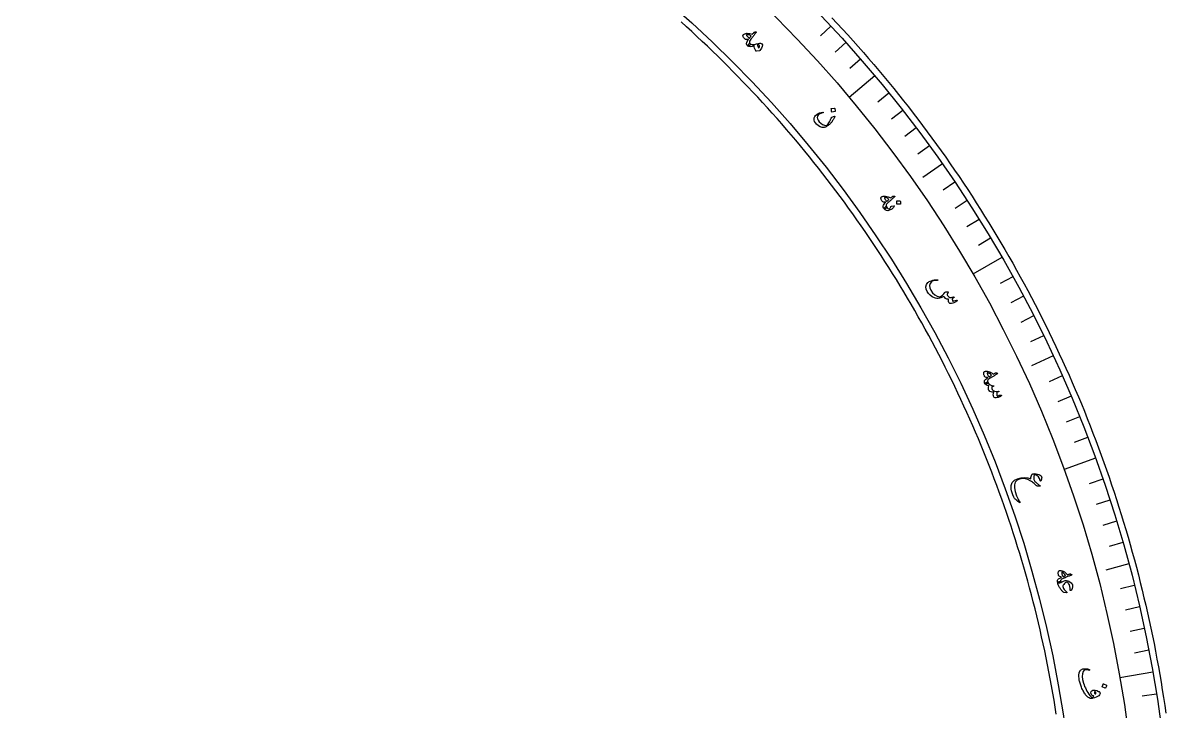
# Model space of a CAD drawing. Header units: millimetres. Extents: x -78 to 78, y -78 to 100.
# Drawn here: x 7.3 to 77.1, y 11 to 52.8 of the extents above; entities that cross this region are included whole.
import ezdxf

# ---------------------------------------------------------------- set-up
doc = ezdxf.new("R2010")
doc.units = ezdxf.units.MM
for name, color, linetype in [('CUT_INNER', 6, 'Continuous'), ('CUT_OUTER', 1, 'Continuous'), ('ENGRAVE', 7, 'Continuous'), ('ENGRAVE_FINE', 8, 'Continuous'), ('TEXT', 5, 'Continuous')]:
    doc.layers.add(name, color=color, linetype=linetype)

msp = doc.modelspace()

# ---------------------------------------------------------------- linework, layer by layer
at = {"layer": 'CUT_INNER'}
msp.add_lwpolyline([(70.0798, 10.8352), (70.012, 11.265), (69.9416, 11.6944), (69.8685, 12.1233), (69.7928, 12.5518), (69.7145, 12.9798), (69.6335, 13.4073), (69.5499, 13.8343), (69.4637, 14.2608), (69.3749, 14.6868), (69.2835, 15.1122), (69.1895, 15.537), (69.0928, 15.9613), (68.9936, 16.3849), (68.8918, 16.8079), (68.7873, 17.2303), (68.6803, 17.6521), (68.5707, 18.0732), (68.4585, 18.4936), (68.3438, 18.9133), (68.2264, 19.3323), (68.1065, 19.7505), (67.9841, 20.168), (67.859, 20.5848), (67.7314, 21.0008), (67.6013, 21.416), (67.4686, 21.8304), (67.3334, 22.244), (67.1957, 22.6567), (67.0554, 23.0686), (66.9126, 23.4796), (66.7672, 23.8897), (66.6194, 24.2989), (66.4691, 24.7072), (66.3162, 25.1146), (66.1609, 25.5211), (66.003, 25.9265), (65.8427, 26.331), (65.6799, 26.7345), (65.5146, 27.137), (65.3469, 27.5385), (65.1767, 27.939), (65.004, 28.3384), (64.8289, 28.7367), (64.6514, 29.1339), (64.4714, 29.5301), (64.289, 29.9251), (64.1041, 30.319), (63.9169, 30.7118), (63.7273, 31.1034), (63.5352, 31.4938), (63.3408, 31.8831), (63.1439, 32.2711), (62.9447, 32.658), (62.7432, 33.0436), (62.5392, 33.4279), (62.333, 33.811), (62.1243, 34.1929), (61.9133, 34.5734), (61.7, 34.9526), (61.4844, 35.3306), (61.2665, 35.7072), (61.0462, 36.0824), (60.8237, 36.4563), (60.5988, 36.8288), (60.3717, 37.2), (60.1423, 37.5697), (59.9107, 37.938), (59.6768, 38.3049), (59.4406, 38.6704), (59.2022, 39.0344), (58.9616, 39.3969), (58.7187, 39.7579), (58.4737, 40.1175), (58.2264, 40.4755), (57.977, 40.832), (57.7254, 41.187), (57.4715, 41.5404), (57.2156, 41.8922), (56.9575, 42.2425), (56.6972, 42.5912), (56.4348, 42.9383), (56.1703, 43.2838), (55.9036, 43.6276), (55.6349, 43.9698), (55.364, 44.3103), (55.0911, 44.6492), (54.8161, 44.9864), (54.539, 45.3219), (54.2599, 45.6557), (53.9788, 45.9878), (53.6956, 46.3181), (53.4104, 46.6467), (53.1231, 46.9736), (52.8339, 47.2986), (52.5427, 47.6219), (52.2495, 47.9434), (51.9543, 48.2631), (51.6572, 48.581), (51.3582, 48.897), (51.0572, 49.2113), (50.7543, 49.5236), (50.4494, 49.8341), (50.1427, 50.1427), (49.8341, 50.4494), (49.5236, 50.7543), (49.2113, 51.0572), (48.897, 51.3582), (48.581, 51.6572), (48.2631, 51.9543), (47.9434, 52.2495), (47.6219, 52.5427), (47.2986, 52.8339)], dxfattribs=at)
at = {"layer": 'CUT_OUTER'}
msp.add_lwpolyline([(56.456, 53.094), (56.7807, 52.7466), (57.1033, 52.3972), (57.4237, 52.0458), (57.742, 51.6925), (58.0581, 51.3372), (58.372, 50.98), (58.6837, 50.6209), (58.9932, 50.2599), (59.3005, 49.8969), (59.6055, 49.5321), (59.9083, 49.1655), (60.2089, 48.797), (60.5071, 48.4266), (60.8031, 48.0544), (61.0968, 47.6804), (61.3883, 47.3047), (61.6774, 46.9271), (61.9641, 46.5478), (62.2486, 46.1667), (62.5307, 45.7839), (62.8104, 45.3993), (63.0878, 45.0131), (63.3628, 44.6251), (63.6354, 44.2355), (63.9057, 43.8442), (64.1735, 43.4513), (64.4389, 43.0567), (64.7019, 42.6605), (64.9624, 42.2627), (65.2205, 41.8633), (65.4762, 41.4623), (65.7293, 41.0598), (65.98, 40.6557), (66.2282, 40.2501), (66.474, 39.843), (66.7172, 39.4343), (66.9579, 39.0242), (67.1961, 38.6126), (67.4317, 38.1996), (67.6649, 37.7851), (67.8954, 37.3692), (68.1234, 36.9519), (68.3489, 36.5332), (68.5718, 36.1132), (68.7921, 35.6918), (69.0098, 35.269), (69.2249, 34.8449), (69.4374, 34.4195), (69.6473, 33.9928), (69.8545, 33.5648), (70.0592, 33.1355), (70.2612, 32.705), (70.4605, 32.2733), (70.6572, 31.8403), (70.8513, 31.4062), (71.0426, 30.9709), (71.2313, 30.5344), (71.4173, 30.0967), (71.6007, 29.658), (71.7813, 29.2181), (71.9592, 28.7771), (72.1344, 28.335), (72.3069, 27.8919), (72.4767, 27.4477), (72.6438, 27.0024), (72.8081, 26.5562), (72.9697, 26.109), (73.1285, 25.6607), (73.2846, 25.2115), (73.4379, 24.7614), (73.5884, 24.3103), (73.7362, 23.8583), (73.8812, 23.4055), (74.0234, 22.9517), (74.1629, 22.4971), (74.2995, 22.0416), (74.4334, 21.5853), (74.5644, 21.1282), (74.6926, 20.6702), (74.8181, 20.2115), (74.9407, 19.7521), (75.0605, 19.2919), (75.1774, 18.831), (75.2916, 18.3693), (75.4028, 17.907), (75.5113, 17.444), (75.6169, 16.9803), (75.7197, 16.516), (75.8196, 16.0511), (75.9167, 15.5856), (76.0109, 15.1195), (76.1022, 14.6528), (76.1907, 14.1856), (76.2763, 13.7178), (76.359, 13.2495), (76.4389, 12.7808), (76.5159, 12.3115), (76.59, 11.8418), (76.6612, 11.3716), (76.7295, 10.901)], dxfattribs=at)
at = {"layer": 'ENGRAVE'}
for points in [[(59.0657, 49.562), (57.5114, 48.2578)], [(63.1605, 44.2255), (61.9734, 43.3942)], [(66.7747, 38.5524), (65.0176, 37.5379)], [(69.8806, 32.5859), (68.5672, 31.9734)], [(72.4548, 26.3714), (70.5482, 25.6774)], [(74.4775, 19.9562), (73.0776, 19.5811)], [(75.9334, 13.3891), (73.9352, 13.0368)]]:
    msp.add_lwpolyline(points, dxfattribs=at)
for radius in [77.1047, 75.0758, 71.3077]:
    msp.add_circle((0, 0), radius, dxfattribs=at)
at = {"layer": 'ENGRAVE_FINE'}
for points in [[(56.3908, 52.5853), (55.7549, 51.9923)], [(57.3, 51.5931), (56.6538, 51.0113)], [(58.1917, 50.5853), (57.5354, 50.0148)], [(59.9216, 48.5236), (59.2459, 47.9764)], [(60.7594, 47.4704), (60.0742, 46.9351)], [(61.5786, 46.4028), (60.8841, 45.8795)], [(62.3791, 45.321), (61.6756, 44.8099)], [(63.9227, 43.1164), (63.2018, 42.6302)], [(64.6655, 41.9943), (63.9362, 41.5207)], [(65.3885, 40.8593), (64.6511, 40.3985)], [(66.0917, 39.7119), (65.3463, 39.264)], [(67.4373, 37.3811), (66.6768, 36.9596)], [(68.0795, 36.1985), (67.3117, 35.7903)], [(68.7008, 35.0048), (67.9261, 34.6101)], [(69.3013, 33.8005), (68.5197, 33.4193)], [(70.4387, 31.3613), (69.6443, 31.0076)], [(70.9753, 30.1272), (70.1749, 29.7875)], [(71.4903, 28.8839), (70.684, 28.5582)], [(71.9835, 27.6319), (71.1717, 27.3203)], [(72.904, 25.1029), (72.0818, 24.8198)], [(73.331, 23.8267), (72.504, 23.558)], [(73.7356, 22.5432), (72.9041, 22.289)], [(74.1178, 21.2529), (73.282, 21.0133)], [(74.8144, 18.6533), (73.9707, 18.443)], [(75.1286, 17.3448), (74.2813, 17.1492)], [(75.4198, 16.031), (74.5693, 15.8502)], [(75.6881, 14.7123), (74.8345, 14.5464)], [(76.1555, 12.0618), (75.2966, 11.9258)]]:
    msp.add_lwpolyline(points, dxfattribs=at)
at = {"layer": 'TEXT'}
for points in [[(51.8417, 52.237), (51.8603, 52.2375), (51.8686, 52.2316), (51.8666, 52.2191), (51.8542, 52.2), (51.8458, 52.1895), (51.8344, 52.1747), (51.8199, 52.1556), (51.8024, 52.1324), (51.7815, 52.1048), (51.757, 52.0728), (51.7289, 52.0364), (51.6971, 51.9956), (51.6659, 51.9554), (51.638, 51.9195), (51.6133, 51.8878), (51.5918, 51.8604), (51.5736, 51.8372), (51.5589, 51.8185), (51.5477, 51.8042), (51.5398, 51.7943), (51.492, 51.7305), (51.46, 51.6758), (51.4439, 51.6301), (51.4436, 51.5934), (51.4493, 51.5735), (51.4601, 51.5533), (51.476, 51.533), (51.4971, 51.5124), (51.5075, 51.4981), (51.5109, 51.4826), (51.5074, 51.466), (51.497, 51.4482), (51.4814, 51.4299), (51.4637, 51.4133), (51.4439, 51.3985), (51.4219, 51.3853), (51.4014, 51.376), (51.3841, 51.3711), (51.37, 51.3706), (51.3592, 51.3745), (51.3197, 51.4147), (51.2925, 51.4564), (51.2777, 51.4994), (51.2753, 51.5438), (51.2865, 51.5944), (51.3108, 51.6515), (51.3483, 51.7149), (51.3989, 51.7847), (51.3407, 51.7694), (51.2899, 51.7623), (51.2465, 51.7635), (51.2106, 51.7729), (51.1874, 51.7865), (51.1638, 51.8062), (51.1398, 51.832), (51.1153, 51.864), (51.092, 51.9002), (51.0747, 51.9328), (51.0633, 51.9619), (51.0578, 51.9874), (51.0577, 52.0124), (51.0624, 52.0338), (51.072, 52.0516), (51.0863, 52.0658), (51.1075, 52.0803), (51.1331, 52.0942), (51.1632, 52.1076), (51.1977, 52.1205), (51.2335, 52.1322), (51.263, 52.1406), (51.2863, 52.1456), (51.3032, 52.1474), (51.3838, 52.1433), (51.466, 52.1331), (51.5498, 52.1165), (51.6351, 52.0938), (51.6624, 52.1253), (51.6862, 52.1522), (51.7066, 52.1746), (51.7236, 52.1923), (51.7389, 52.206), (51.7545, 52.2165), (51.7703, 52.2238), (51.7864, 52.2277)], [(51.5529, 51.9892), (51.478, 52.0254), (51.4071, 52.0487), (51.3405, 52.0592), (51.2779, 52.0567), (51.2715, 52.0543), (51.2676, 52.0501), (51.2662, 52.0443), (51.2673, 52.0367), (51.2766, 52.0139), (51.2889, 51.9915), (51.3041, 51.9693), (51.3223, 51.9474), (51.3435, 51.9259), (51.3676, 51.9046), (51.3946, 51.8836), (51.4247, 51.8629), (51.4298, 51.8603), (51.4362, 51.8584), (51.4436, 51.8573), (51.4523, 51.8569), (51.4639, 51.8704), (51.4757, 51.8848), (51.4879, 51.9), (51.5003, 51.9161), (51.513, 51.9331), (51.526, 51.9509), (51.5393, 51.9696), (51.5529, 51.9892)], [(52.2039, 51.5022), (52.2345, 51.4368), (52.2256, 51.3489), (52.1771, 51.2386), (52.089, 51.106), (52.0818, 51.0973), (52.0742, 51.0908), (52.0664, 51.0867), (52.0581, 51.0848), (51.8681, 51.0648), (51.8558, 51.0643), (51.8452, 51.0672), (51.836, 51.0736), (51.8285, 51.0834), (51.7915, 51.1602), (51.7631, 51.239), (51.7435, 51.3196), (51.7326, 51.4021), (51.6069, 51.3524), (51.5028, 51.3312), (51.4203, 51.3385), (51.3592, 51.3745), (51.3558, 51.3819), (51.3562, 51.3936), (51.3605, 51.4094), (51.3685, 51.4295), (51.3941, 51.4737), (51.4187, 51.505), (51.4424, 51.5235), (51.465, 51.5292), (51.4733, 51.5276), (51.4815, 51.5243), (51.4894, 51.5192), (51.4971, 51.5124), (51.5379, 51.4836), (51.5881, 51.4658), (51.648, 51.4591), (51.7175, 51.4634), (51.7533, 51.4705), (51.8099, 51.4842), (51.8875, 51.5046), (51.986, 51.5314), (52.0555, 51.5448), (52.115, 51.5444), (52.1644, 51.5302), (52.2039, 51.5022)], [(51.9428, 51.4641), (51.9474, 51.4114), (51.9599, 51.359), (51.9805, 51.307), (52.0091, 51.2553), (52.0373, 51.2874), (52.054, 51.3201), (52.0592, 51.3532), (52.0528, 51.3868), (52.0369, 51.417), (52.0133, 51.44), (51.9819, 51.4557), (51.9428, 51.4641)], [(56.6146, 47.5998), (56.6184, 47.5994), (56.6221, 47.5976), (56.6257, 47.5941), (56.6292, 47.5892), (56.6435, 47.5455), (56.6534, 47.5013), (56.6587, 47.4566), (56.6595, 47.4113), (56.6584, 47.4059), (56.656, 47.402), (56.6524, 47.3995), (56.6476, 47.3985), (56.4553, 47.3716), (56.4498, 47.372), (56.4459, 47.3751), (56.4436, 47.3811), (56.4429, 47.3897), (56.4422, 47.3972), (56.441, 47.4088), (56.4391, 47.4246), (56.4365, 47.4444), (56.4332, 47.4686), (56.4289, 47.4973), (56.4235, 47.5305), (56.4172, 47.5683), (56.4169, 47.5738), (56.4179, 47.5776), (56.4204, 47.5796), (56.4243, 47.5801)], [(56.625, 47.0804), (56.6086, 47.043), (56.5905, 47.0049), (56.5709, 46.9663), (56.5496, 46.927), (56.5263, 46.8872), (56.5007, 46.8468), (56.4726, 46.8059), (56.4422, 46.7644), (56.4109, 46.7245), (56.3782, 46.6867), (56.3443, 46.6511), (56.3092, 46.6176), (56.2727, 46.5861), (56.2347, 46.5566), (56.1954, 46.5291), (56.1545, 46.5036), (56.1092, 46.4797), (56.0644, 46.4612), (56.0201, 46.448), (55.9763, 46.4401), (55.861, 46.4408), (55.7468, 46.4728), (55.6336, 46.5359), (55.5213, 46.63), (55.4522, 46.7082), (55.4039, 46.7871), (55.3764, 46.8668), (55.3698, 46.9473), (55.3839, 47.0241), (55.4157, 47.0958), (55.4653, 47.1626), (55.5327, 47.2243), (55.6144, 47.2776), (55.7021, 47.3178), (55.7959, 47.345), (55.8959, 47.3591), (55.9089, 47.3589), (55.9184, 47.3561), (55.9244, 47.3506), (55.9269, 47.3426), (55.9264, 47.3328), (55.9205, 47.3251), (55.9091, 47.3196), (55.8924, 47.3163), (55.7757, 47.2878), (55.6847, 47.2455), (55.6192, 47.1892), (55.5793, 47.1192), (55.5656, 47.0415), (55.5784, 46.9592), (55.6178, 46.8722), (55.6836, 46.7805), (55.7814, 46.6848), (55.8867, 46.6147), (55.9997, 46.5702), (56.1206, 46.5513), (56.124, 46.5517), (56.1281, 46.5533), (56.1329, 46.5562), (56.1384, 46.5604), (56.1782, 46.5975), (56.2195, 46.6468), (56.2624, 46.7082), (56.3067, 46.7819), (56.3278, 46.8203), (56.3472, 46.8565), (56.3646, 46.8905), (56.3802, 46.9222), (56.3938, 46.9518), (56.4052, 46.9791), (56.4143, 47.0042), (56.4212, 47.0272), (56.4252, 47.0387), (56.4303, 47.0475), (56.4365, 47.0538), (56.4439, 47.0575), (56.609, 47.1098), (56.6202, 47.1111), (56.6265, 47.1066), (56.6281, 47.0964), (56.625, 47.0804)], [(60.25, 42.2635), (60.2684, 42.2607), (60.2756, 42.2534), (60.2714, 42.2414), (60.2558, 42.2249), (60.2457, 42.216), (60.2318, 42.2034), (60.2142, 42.1872), (60.1928, 42.1675), (60.1674, 42.144), (60.1377, 42.1168), (60.1036, 42.086), (60.0651, 42.0514), (60.0273, 42.0174), (59.9934, 41.987), (59.9635, 41.9601), (59.9375, 41.9369), (59.9156, 41.9173), (59.8978, 41.9015), (59.8842, 41.8894), (59.8747, 41.8811), (59.8164, 41.8267), (59.7752, 41.7785), (59.7513, 41.7363), (59.7446, 41.7003), (59.7466, 41.6797), (59.7537, 41.6579), (59.7658, 41.6351), (59.7829, 41.6111), (59.7906, 41.5952), (59.7912, 41.5794), (59.7848, 41.5636), (59.7715, 41.5479), (59.7529, 41.5327), (59.7325, 41.5195), (59.7104, 41.5084), (59.6865, 41.4993), (59.6646, 41.4938), (59.6467, 41.492), (59.6328, 41.494), (59.6228, 41.4997), (59.591, 41.5463), (59.5716, 41.5921), (59.5647, 41.6371), (59.5702, 41.6812), (59.5901, 41.7291), (59.6241, 41.7809), (59.6721, 41.8367), (59.7343, 41.8964), (59.6743, 41.8917), (59.623, 41.8937), (59.5806, 41.9025), (59.5469, 41.9181), (59.5265, 41.9356), (59.5067, 41.9592), (59.4876, 41.9888), (59.4692, 42.0246), (59.4527, 42.0643), (59.4414, 42.0995), (59.4353, 42.1301), (59.4344, 42.1562), (59.4387, 42.1808), (59.4471, 42.201), (59.4596, 42.2169), (59.4762, 42.2283), (59.4997, 42.2388), (59.5274, 42.248), (59.5593, 42.2559), (59.5955, 42.2625), (59.6328, 42.2677), (59.6634, 42.2707), (59.6872, 42.2716), (59.7042, 42.2704), (59.7828, 42.2521), (59.8618, 42.2275), (59.9414, 42.1965), (60.0214, 42.159), (60.0538, 42.1852), (60.082, 42.2075), (60.106, 42.2259), (60.1258, 42.2403), (60.1434, 42.2511), (60.1606, 42.2587), (60.1774, 42.263), (60.1939, 42.2641)], [(59.922, 42.0705), (59.8546, 42.1194), (59.789, 42.1549), (59.7252, 42.177), (59.6632, 42.1856), (59.6565, 42.1843), (59.6519, 42.1809), (59.6495, 42.1754), (59.6493, 42.1678), (59.6544, 42.1437), (59.6626, 42.1194), (59.6736, 42.0949), (59.6877, 42.0702), (59.7047, 42.0452), (59.7246, 42.02), (59.7476, 41.9946), (59.7735, 41.9689), (59.7781, 41.9654), (59.784, 41.9624), (59.7912, 41.96), (59.7996, 41.9581), (59.8134, 41.9694), (59.8276, 41.9814), (59.8422, 41.9943), (59.8573, 42.0079), (59.8728, 42.0224), (59.8888, 42.0376), (59.9052, 42.0537), (59.922, 42.0705)], [(60.5949, 41.9924), (60.5987, 41.9917), (60.6022, 41.9894), (60.6054, 41.9857), (60.6084, 41.9804), (60.6186, 41.9358), (60.6242, 41.891), (60.6253, 41.846), (60.6218, 41.801), (60.6201, 41.7957), (60.6174, 41.792), (60.6136, 41.7899), (60.6087, 41.7893), (60.4149, 41.7801), (60.4095, 41.781), (60.4059, 41.7845), (60.4042, 41.7906), (60.4043, 41.7993), (60.4044, 41.8068), (60.4042, 41.8185), (60.4038, 41.8343), (60.4032, 41.8542), (60.4021, 41.8785), (60.4005, 41.9074), (60.3984, 41.941), (60.3956, 41.9791), (60.3958, 41.9845), (60.3972, 41.9882), (60.3999, 41.99), (60.4038, 41.9901)], [(60.0725, 41.6541), (60.2175, 41.6806), (60.2348, 41.6817), (60.2445, 41.6768), (60.2468, 41.6662), (60.2416, 41.6497), (60.219, 41.6103), (60.1925, 41.5735), (60.162, 41.5393), (60.1276, 41.5077), (60.089, 41.4786), (60.0459, 41.4519), (59.9983, 41.4278), (59.9462, 41.4061), (59.8494, 41.3827), (59.7633, 41.3905), (59.6878, 41.4295), (59.6228, 41.4997), (59.6223, 41.5126), (59.6329, 41.5336), (59.6547, 41.5628), (59.6877, 41.6), (59.7069, 41.6176), (59.7248, 41.6292), (59.7412, 41.6349), (59.7561, 41.6346), (59.7639, 41.6314), (59.7709, 41.6265), (59.7773, 41.6197), (59.7829, 41.6111), (59.8187, 41.5631), (59.8583, 41.5273), (59.902, 41.5038), (59.9497, 41.4926), (59.9527, 41.4927), (59.9558, 41.4942), (59.9589, 41.497), (59.9621, 41.5012), (59.9825, 41.5256), (60.0009, 41.5537), (60.0175, 41.5855), (60.0322, 41.6209), (60.0383, 41.6334), (60.0471, 41.6431), (60.0585, 41.65), (60.0725, 41.6541)], [(64.0208, 35.9636), (64.0309, 35.9649), (64.0392, 35.964), (64.0457, 35.9607), (64.0503, 35.9552), (64.0539, 35.9467), (64.0548, 35.9384), (64.0532, 35.9301), (64.0491, 35.922), (64.0315, 35.898), (64.0065, 35.8738), (63.9741, 35.8496), (63.9343, 35.8253), (63.8656, 35.7922), (63.7955, 35.7692), (63.7241, 35.7564), (63.6514, 35.7536), (63.6323, 35.7559), (63.6157, 35.7609), (63.6016, 35.7685), (63.5901, 35.7788), (63.5612, 35.8232), (63.5413, 35.8774), (63.5305, 35.9414), (63.5287, 36.0152), (63.4362, 36.0258), (63.3608, 36.0574), (63.3022, 36.1101), (63.2605, 36.1839), (63.2195, 36.1636), (63.1794, 36.1452), (63.1401, 36.1288), (63.1019, 36.1143), (63.0643, 36.1015), (63.0272, 36.0904), (62.9905, 36.081), (62.9543, 36.0732), (62.8861, 36.0642), (62.8175, 36.0655), (62.7487, 36.077), (62.6796, 36.0989), (62.5444, 36.165), (62.4272, 36.2495), (62.3277, 36.3525), (62.246, 36.4741), (62.182, 36.6276), (62.1668, 36.7699), (62.2004, 36.9012), (62.2828, 37.0215), (62.3196, 37.053), (62.3673, 37.083), (62.4261, 37.1114), (62.4959, 37.1381), (62.5757, 37.1619), (62.6627, 37.18), (62.7567, 37.1925), (62.8578, 37.1994), (62.8645, 37.1991), (62.8703, 37.1973), (62.8751, 37.194), (62.8789, 37.1892), (62.8815, 37.1837), (62.8828, 37.1783), (62.8828, 37.1731), (62.8814, 37.168), (62.8778, 37.1631), (62.8732, 37.1594), (62.8676, 37.157), (62.8608, 37.1559), (62.7277, 37.1444), (62.6235, 37.126), (62.5482, 37.1008), (62.5018, 37.0689), (62.4229, 36.9589), (62.3888, 36.8394), (62.3996, 36.7104), (62.4551, 36.5718), (62.5706, 36.4002), (62.704, 36.2754), (62.8557, 36.1975), (63.0258, 36.1664), (63.101, 36.21), (63.1736, 36.268), (63.2436, 36.3405), (63.3108, 36.4274), (63.3171, 36.4371), (63.3236, 36.4441), (63.3305, 36.4485), (63.3376, 36.4503), (63.3644, 36.4523), (63.3896, 36.4539), (63.4132, 36.4553), (63.4353, 36.4564), (63.4556, 36.4572), (63.4739, 36.4573), (63.4901, 36.4569), (63.5043, 36.456), (63.5109, 36.4546), (63.515, 36.4515), (63.5167, 36.4467), (63.5159, 36.4401), (63.5147, 36.4363), (63.5126, 36.4307), (63.5096, 36.4234), (63.5058, 36.4143), (63.5009, 36.4037), (63.4949, 36.3918), (63.4878, 36.3786), (63.4795, 36.3642), (63.464, 36.3356), (63.4538, 36.3132), (63.4488, 36.2969), (63.449, 36.2867), (63.4728, 36.2354), (63.5091, 36.1911), (63.5579, 36.154), (63.6191, 36.1239), (63.6513, 36.1186), (63.6976, 36.1216), (63.7579, 36.1328), (63.8322, 36.1523), (63.8393, 36.1541), (63.8462, 36.154), (63.853, 36.1519), (63.8597, 36.1478), (63.8649, 36.1434), (63.8686, 36.1385), (63.8708, 36.133), (63.8714, 36.127), (63.8637, 36.1131), (63.8431, 36.0978), (63.8096, 36.0812), (63.7631, 36.0632), (63.7613, 36.0118), (63.769, 35.9623), (63.7862, 35.9148), (63.8128, 35.8692), (63.8262, 35.8775), (63.8365, 35.8856), (63.8434, 35.8934), (63.8471, 35.9009), (63.8501, 35.9089), (63.8542, 35.9149), (63.8593, 35.919), (63.8655, 35.9213)], [(66.4978, 31.5325), (66.5155, 31.5267), (66.5213, 31.5183), (66.5152, 31.5072), (66.4971, 31.4935), (66.4856, 31.4864), (66.4698, 31.4764), (66.4498, 31.4634), (66.4254, 31.4475), (66.3964, 31.4286), (66.3625, 31.4068), (66.3236, 31.3822), (66.2799, 31.3545), (66.2369, 31.3274), (66.1984, 31.3031), (66.1644, 31.2817), (66.1349, 31.2631), (66.11, 31.2475), (66.0898, 31.2349), (66.0744, 31.2253), (66.0636, 31.2187), (65.997, 31.1749), (65.9483, 31.1342), (65.9176, 31.0967), (65.9049, 31.0623), (65.9035, 31.0416), (65.9068, 31.019), (65.9149, 30.9945), (65.9278, 30.968), (65.9326, 30.951), (65.9306, 30.9353), (65.9216, 30.9208), (65.9058, 30.9076), (65.8849, 30.8957), (65.8626, 30.8861), (65.8389, 30.8789), (65.8139, 30.874), (65.7914, 30.8722), (65.7734, 30.8734), (65.76, 30.8777), (65.7512, 30.885), (65.7277, 30.9364), (65.7163, 30.9847), (65.717, 31.0302), (65.7298, 31.0728), (65.7575, 31.1166), (65.7997, 31.162), (65.8565, 31.2089), (65.9278, 31.2574), (65.8678, 31.2628), (65.8176, 31.2734), (65.7773, 31.2892), (65.7467, 31.3103), (65.7295, 31.3309), (65.714, 31.3575), (65.7001, 31.3899), (65.688, 31.4283), (65.6784, 31.4703), (65.6732, 31.5068), (65.6723, 31.5381), (65.6758, 31.5639), (65.6842, 31.5874), (65.6959, 31.6059), (65.7109, 31.6194), (65.7292, 31.628), (65.7541, 31.6344), (65.7829, 31.6388), (65.8157, 31.6412), (65.8525, 31.6416), (65.8902, 31.6404), (65.9208, 31.6383), (65.9444, 31.6352), (65.9609, 31.6311), (66.0354, 31.5999), (66.1092, 31.5623), (66.1824, 31.5183), (66.2549, 31.4679), (66.2913, 31.4884), (66.3228, 31.5056), (66.3496, 31.5197), (66.3716, 31.5306), (66.3907, 31.5383), (66.4089, 31.5429), (66.4262, 31.5443), (66.4426, 31.5426)], [(66.142, 31.3975), (66.0839, 31.457), (66.0252, 31.503), (65.966, 31.5355), (65.9063, 31.5544), (65.8995, 31.5543), (65.8944, 31.5517), (65.8911, 31.5467), (65.8896, 31.5392), (65.8906, 31.5146), (65.8945, 31.4893), (65.9013, 31.4633), (65.911, 31.4365), (65.9236, 31.4091), (65.939, 31.3809), (65.9574, 31.3519), (65.9786, 31.3223), (65.9826, 31.318), (65.9879, 31.3141), (65.9945, 31.3105), (66.0025, 31.3072), (66.018, 31.316), (66.034, 31.3255), (66.0506, 31.3357), (66.0678, 31.3466), (66.0855, 31.3582), (66.1038, 31.3706), (66.1226, 31.3837), (66.142, 31.3975)], [(66.7517, 30.1902), (66.7566, 30.1872), (66.7579, 30.1817), (66.7556, 30.1736), (66.7497, 30.1631), (66.7378, 30.1492), (66.7187, 30.1342), (66.6925, 30.118), (66.659, 30.1006), (66.6202, 30.0824), (66.5813, 30.0673), (66.5421, 30.0554), (66.5026, 30.0466), (66.4226, 30.0369), (66.3612, 30.0385), (66.3184, 30.0514), (66.2943, 30.0758), (66.2669, 30.1468), (66.2559, 30.2191), (66.2612, 30.2927), (66.2828, 30.3675), (66.1931, 30.371), (66.1163, 30.3886), (66.0523, 30.4204), (66.0012, 30.4663), (65.968, 30.5239), (65.9551, 30.5917), (65.9624, 30.6699), (65.9899, 30.7585), (65.9019, 30.7788), (65.8328, 30.8066), (65.7826, 30.842), (65.7512, 30.885), (65.7521, 30.8971), (65.7641, 30.9137), (65.787, 30.9349), (65.821, 30.9608), (65.8569, 30.9812), (65.8866, 30.9892), (65.9103, 30.9848), (65.9278, 30.968), (65.9906, 30.8873), (66.0674, 30.8268), (66.1584, 30.7866), (66.2635, 30.7664), (66.2692, 30.7654), (66.2738, 30.7635), (66.2773, 30.7608), (66.2797, 30.7572), (66.2814, 30.7523), (66.2819, 30.7475), (66.2811, 30.7426), (66.2792, 30.7378), (66.2694, 30.7311), (66.2495, 30.7271), (66.2194, 30.7258), (66.179, 30.7272), (66.1639, 30.6938), (66.1609, 30.6514), (66.1702, 30.6001), (66.1916, 30.5399), (66.24, 30.4748), (66.3183, 30.4344), (66.4267, 30.4187), (66.5652, 30.4276), (66.5722, 30.4282), (66.5778, 30.4274), (66.5818, 30.4254), (66.5844, 30.4221), (66.5864, 30.4163), (66.5872, 30.4108), (66.5866, 30.4056), (66.5846, 30.4007), (66.5808, 30.396), (66.5766, 30.3922), (66.5719, 30.3895), (66.5667, 30.3877), (66.4749, 30.3697), (66.465, 30.3373), (66.4596, 30.3013), (66.4589, 30.2618), (66.4627, 30.2188), (66.4706, 30.1788), (66.4812, 30.1505), (66.4946, 30.1338), (66.5107, 30.1287), (66.5297, 30.1333), (66.5538, 30.1465), (66.5829, 30.1682), (66.6171, 30.1984), (66.6293, 30.2014), (66.6558, 30.201), (66.6966, 30.1973), (66.7517, 30.1902)], [(69.1579, 25.2947), (69.1784, 25.2656), (69.1906, 25.2304), (69.1947, 25.189), (69.1907, 25.1415), (69.1859, 25.1163), (69.1804, 25.0928), (69.1742, 25.0708), (69.1672, 25.0505), (69.1596, 25.0319), (69.1516, 25.015), (69.143, 24.9998), (69.134, 24.9863), (69.1242, 24.9759), (69.1159, 24.9757), (69.1092, 24.9856), (69.104, 25.0056), (69.0676, 25.1312), (68.9997, 25.2351), (68.9004, 25.3172), (68.7697, 25.3773), (68.7624, 25.3777), (68.756, 25.3752), (68.7504, 25.3698), (68.7455, 25.3614), (68.7172, 25.2665), (68.7099, 25.1724), (68.7235, 25.0792), (68.7581, 24.9866), (68.7675, 24.9711), (68.7832, 24.9524), (68.8052, 24.9305), (68.8336, 24.9055), (68.8889, 24.861), (68.9376, 24.8217), (68.9798, 24.7875), (69.0156, 24.7584), (69.0449, 24.7346), (69.0677, 24.7158), (69.084, 24.7023), (69.0939, 24.694), (69.104, 24.6807), (69.1027, 24.6711), (69.0899, 24.6653), (69.0658, 24.6632), (69, 24.6646), (68.95, 24.6685), (68.9157, 24.6749), (68.8973, 24.6837), (68.8623, 24.7186), (68.8232, 24.7548), (68.7799, 24.7922), (68.7327, 24.8309), (68.6813, 24.8707), (68.6259, 24.9118), (68.5663, 24.954), (68.5027, 24.9974), (68.3549, 25.0769), (68.1994, 25.1209), (68.0364, 25.1297), (67.8658, 25.1033), (67.7788, 25.0728), (67.7035, 25.0295), (67.6399, 24.9735), (67.5878, 24.9047), (67.5366, 24.7623), (67.5327, 24.5793), (67.576, 24.3557), (67.666, 24.0909), (67.683, 24.0511), (67.7022, 24.0084), (67.7234, 23.963), (67.7468, 23.9148), (67.7723, 23.864), (67.8001, 23.8107), (67.8301, 23.7549), (67.8624, 23.6967), (67.8673, 23.6864), (67.8694, 23.6782), (67.8688, 23.6722), (67.8654, 23.6684), (67.8412, 23.6711), (67.7958, 23.7), (67.7292, 23.7549), (67.6413, 23.8359), (67.591, 23.8861), (67.5507, 23.9313), (67.5204, 23.9716), (67.5002, 24.007), (67.4393, 24.1439), (67.392, 24.2708), (67.3583, 24.3881), (67.3383, 24.4956), (67.3411, 24.7134), (67.4077, 24.8906), (67.5384, 25.0272), (67.7336, 25.123), (67.9551, 25.179), (68.1626, 25.1958), (68.3559, 25.1731), (68.5351, 25.1107), (68.541, 25.1962), (68.5523, 25.2682), (68.5691, 25.3267), (68.5915, 25.3717), (68.6021, 25.3856), (68.615, 25.3972), (68.6302, 25.4064), (68.6477, 25.4133), (68.6978, 25.4239), (68.7468, 25.4297), (68.7947, 25.4308), (68.8414, 25.427), (68.9398, 25.4077), (69.0254, 25.3792), (69.0981, 25.3415), (69.1579, 25.2947)], [(71.0144, 19.3188), (71.0308, 19.3099), (71.035, 19.3006), (71.027, 19.2908), (71.0068, 19.2805), (70.9943, 19.2755), (70.977, 19.2684), (70.9549, 19.2592), (70.9281, 19.2478), (70.8962, 19.2344), (70.859, 19.2189), (70.8164, 19.2015), (70.7685, 19.182), (70.7214, 19.1628), (70.6793, 19.1457), (70.642, 19.1306), (70.6097, 19.1176), (70.5824, 19.1066), (70.5603, 19.0977), (70.5434, 19.091), (70.5317, 19.0863), (70.4584, 19.055), (70.4033, 19.0236), (70.3665, 18.9921), (70.3479, 18.9605), (70.3428, 18.9403), (70.3421, 18.9175), (70.3457, 18.8919), (70.3538, 18.8635), (70.3555, 18.846), (70.3507, 18.8309), (70.3394, 18.8182), (70.3215, 18.8079), (70.2989, 18.7999), (70.2752, 18.7944), (70.2506, 18.7915), (70.2251, 18.7911), (70.2026, 18.7933), (70.1852, 18.7977), (70.1727, 18.8043), (70.1654, 18.813), (70.1512, 18.8677), (70.1485, 18.9173), (70.1572, 18.962), (70.1774, 19.0016), (70.2124, 19.0399), (70.2619, 19.0771), (70.3261, 19.1133), (70.4048, 19.1484), (70.3467, 19.1643), (70.2992, 19.1836), (70.2622, 19.2063), (70.2359, 19.2324), (70.2226, 19.2558), (70.212, 19.2846), (70.2041, 19.319), (70.1988, 19.3589), (70.1968, 19.4019), (70.1981, 19.4388), (70.2028, 19.4697), (70.2108, 19.4945), (70.2232, 19.5162), (70.238, 19.5324), (70.2551, 19.543), (70.2746, 19.5482), (70.3002, 19.5501), (70.3294, 19.5494), (70.3621, 19.546), (70.3984, 19.5399), (70.4353, 19.5321), (70.4651, 19.5246), (70.4877, 19.5174), (70.5033, 19.5104), (70.571, 19.4666), (70.6371, 19.4166), (70.7014, 19.3604), (70.7639, 19.298), (70.8033, 19.3117), (70.8374, 19.3231), (70.8662, 19.3322), (70.8898, 19.3391), (70.91, 19.3433), (70.9287, 19.3446), (70.946, 19.343), (70.9619, 19.3384)], [(70.6921, 18.1985), (70.5516, 18.2226), (70.5373, 18.2266), (70.5254, 18.2309), (70.5159, 18.2356), (70.5089, 18.2406), (70.4781, 18.2674), (70.4481, 18.2969), (70.419, 18.329), (70.3906, 18.3639), (70.3629, 18.4013), (70.3355, 18.4409), (70.3084, 18.4829), (70.2817, 18.5272), (70.236, 18.611), (70.2014, 18.6865), (70.1778, 18.7539), (70.1654, 18.813), (70.1696, 18.838), (70.1858, 18.8581), (70.214, 18.8734), (70.2541, 18.8837), (70.2916, 18.8881), (70.3204, 18.8876), (70.3404, 18.8822), (70.3515, 18.8719), (70.3521, 18.8698), (70.3527, 18.8677), (70.3532, 18.8656), (70.3538, 18.8635), (70.3564, 18.8476), (70.3599, 18.8322), (70.3645, 18.8173), (70.37, 18.803), (70.4008, 18.8384), (70.437, 18.8691), (70.4787, 18.8951), (70.5259, 18.9164), (70.6139, 18.9413), (70.6966, 18.947), (70.7741, 18.9336), (70.8463, 18.901), (70.9183, 18.8533), (70.9771, 18.8034), (71.0227, 18.7514), (71.0551, 18.6972), (71.0715, 18.6339), (71.0668, 18.5561), (71.0409, 18.4638), (70.9937, 18.3571), (70.9854, 18.3442), (70.975, 18.3365), (70.9624, 18.3338), (70.9476, 18.3362), (70.9352, 18.3418), (70.9271, 18.3505), (70.9232, 18.3623), (70.9236, 18.3771), (70.9264, 18.4836), (70.9107, 18.5856), (70.8764, 18.6829), (70.8236, 18.7757), (70.7965, 18.8108), (70.77, 18.8362), (70.744, 18.8519), (70.7187, 18.858), (70.69, 18.8534), (70.6563, 18.8357), (70.6176, 18.8049), (70.5741, 18.7611), (70.5317, 18.7106), (70.5018, 18.6657), (70.4845, 18.6265), (70.4796, 18.5927), (70.4905, 18.525), (70.5154, 18.4607), (70.5546, 18.3998), (70.6079, 18.3423), (70.6657, 18.2924), (70.6937, 18.2661), (70.7118, 18.2439), (70.7198, 18.2258), (70.7178, 18.2119), (70.7127, 18.2051), (70.7067, 18.2006), (70.6998, 18.1984), (70.6921, 18.1985)], [(70.6404, 19.2485), (70.5936, 19.3174), (70.544, 19.373), (70.4914, 19.4154), (70.436, 19.4445), (70.4293, 19.4456), (70.4238, 19.444), (70.4197, 19.4396), (70.4169, 19.4325), (70.4136, 19.4081), (70.4129, 19.3825), (70.4151, 19.3557), (70.4199, 19.3277), (70.4274, 19.2984), (70.4376, 19.268), (70.4506, 19.2363), (70.4662, 19.2033), (70.4694, 19.1984), (70.4739, 19.1936), (70.4799, 19.1889), (70.4871, 19.1843), (70.5039, 19.1902), (70.5214, 19.1967), (70.5395, 19.2038), (70.5584, 19.2116), (70.5778, 19.2199), (70.598, 19.2288), (70.6189, 19.2384), (70.6404, 19.2485)], [(72.7286, 12.1475), (72.7389, 12.105), (72.7295, 12.0595), (72.7006, 12.0111), (72.6521, 11.9597), (72.5861, 11.9103), (72.5047, 11.8675), (72.4079, 11.8314), (72.2958, 11.802), (72.2547, 11.794), (72.2158, 11.7906), (72.1793, 11.7916), (72.145, 11.7971), (72.0739, 11.8248), (72.0027, 11.8715), (71.9312, 11.9373), (71.8596, 12.0221), (71.8247, 12.0708), (71.7909, 12.1215), (71.7583, 12.1741), (71.7269, 12.2286), (71.6965, 12.2853), (71.6672, 12.3441), (71.639, 12.4051), (71.6119, 12.4683), (71.5863, 12.5321), (71.5626, 12.5946), (71.5408, 12.656), (71.521, 12.7161), (71.5032, 12.7753), (71.4876, 12.8336), (71.4742, 12.8911), (71.4629, 12.9477), (71.4389, 13.188), (71.4688, 13.3736), (71.5529, 13.5046), (71.6916, 13.581), (71.7257, 13.589), (71.7652, 13.5944), (71.8102, 13.5973), (71.8606, 13.5976), (71.9168, 13.5931), (71.9725, 13.5828), (72.0277, 13.5665), (72.0824, 13.5443), (72.0888, 13.5406), (72.0938, 13.5359), (72.0974, 13.5301), (72.0995, 13.5231), (72.0999, 13.5162), (72.0981, 13.5101), (72.0942, 13.5051), (72.0882, 13.5011), (72.0813, 13.4984), (72.0746, 13.4974), (72.0681, 13.4982), (72.0619, 13.5006), (71.9379, 13.537), (71.8376, 13.538), (71.7611, 13.5038), (71.7082, 13.4343), (71.6655, 13.2953), (71.6556, 13.1292), (71.6784, 12.9361), (71.7335, 12.7155), (71.765, 12.62), (71.8011, 12.5251), (71.8419, 12.4309), (71.8875, 12.3373), (71.9377, 12.2443), (71.9926, 12.1523), (72.0522, 12.061), (72.1165, 11.9705), (72.1552, 11.923), (72.1942, 11.8888), (72.2335, 11.8677), (72.2731, 11.8599), (72.2976, 11.8716), (72.3191, 11.8873), (72.3379, 11.9069), (72.3538, 11.9305), (72.3543, 11.9331), (72.3524, 11.9358), (72.3479, 11.9386), (72.341, 11.9416), (72.2864, 11.9643), (72.2435, 11.9927), (72.2123, 12.0269), (72.1927, 12.0668), (72.1788, 12.1435), (72.1912, 12.2064), (72.2301, 12.2557), (72.2955, 12.2914), (72.3569, 12.3014), (72.4353, 12.2936), (72.5308, 12.2679), (72.6433, 12.2241), (72.6717, 12.2091), (72.6955, 12.1913), (72.7144, 12.1708), (72.7286, 12.1475)], [(73.1209, 12.6081), (73.1241, 12.6059), (73.1263, 12.6024), (73.1277, 12.5976), (73.1282, 12.5915), (73.1186, 12.5465), (73.1049, 12.5032), (73.0869, 12.4618), (73.0648, 12.4222), (73.0611, 12.4181), (73.0571, 12.4158), (73.0527, 12.4155), (73.0481, 12.4171), (72.8683, 12.4911), (72.8638, 12.4942), (72.862, 12.499), (72.863, 12.5052), (72.8668, 12.5131), (72.87, 12.5199), (72.8747, 12.5306), (72.881, 12.5452), (72.8888, 12.5637), (72.8981, 12.5863), (72.9089, 12.6134), (72.921, 12.6448), (72.9346, 12.6808), (72.937, 12.6857), (72.9398, 12.6884), (72.943, 12.6889), (72.9466, 12.6873)], [(72.4311, 12.0735), (72.4421, 12.0672), (72.4521, 12.0665), (72.4611, 12.0715), (72.4693, 12.0821), (72.4864, 12.1225), (72.4866, 12.1557), (72.4699, 12.1817), (72.4362, 12.2003), (72.4266, 12.2019), (72.4185, 12.2012), (72.4119, 12.1983), (72.4067, 12.1931), (72.3928, 12.1599), (72.3922, 12.1289), (72.405, 12.1001), (72.4311, 12.0735)]]:
    msp.add_lwpolyline(points, close=True, dxfattribs=at)

doc.saveas('drawing.dxf')
